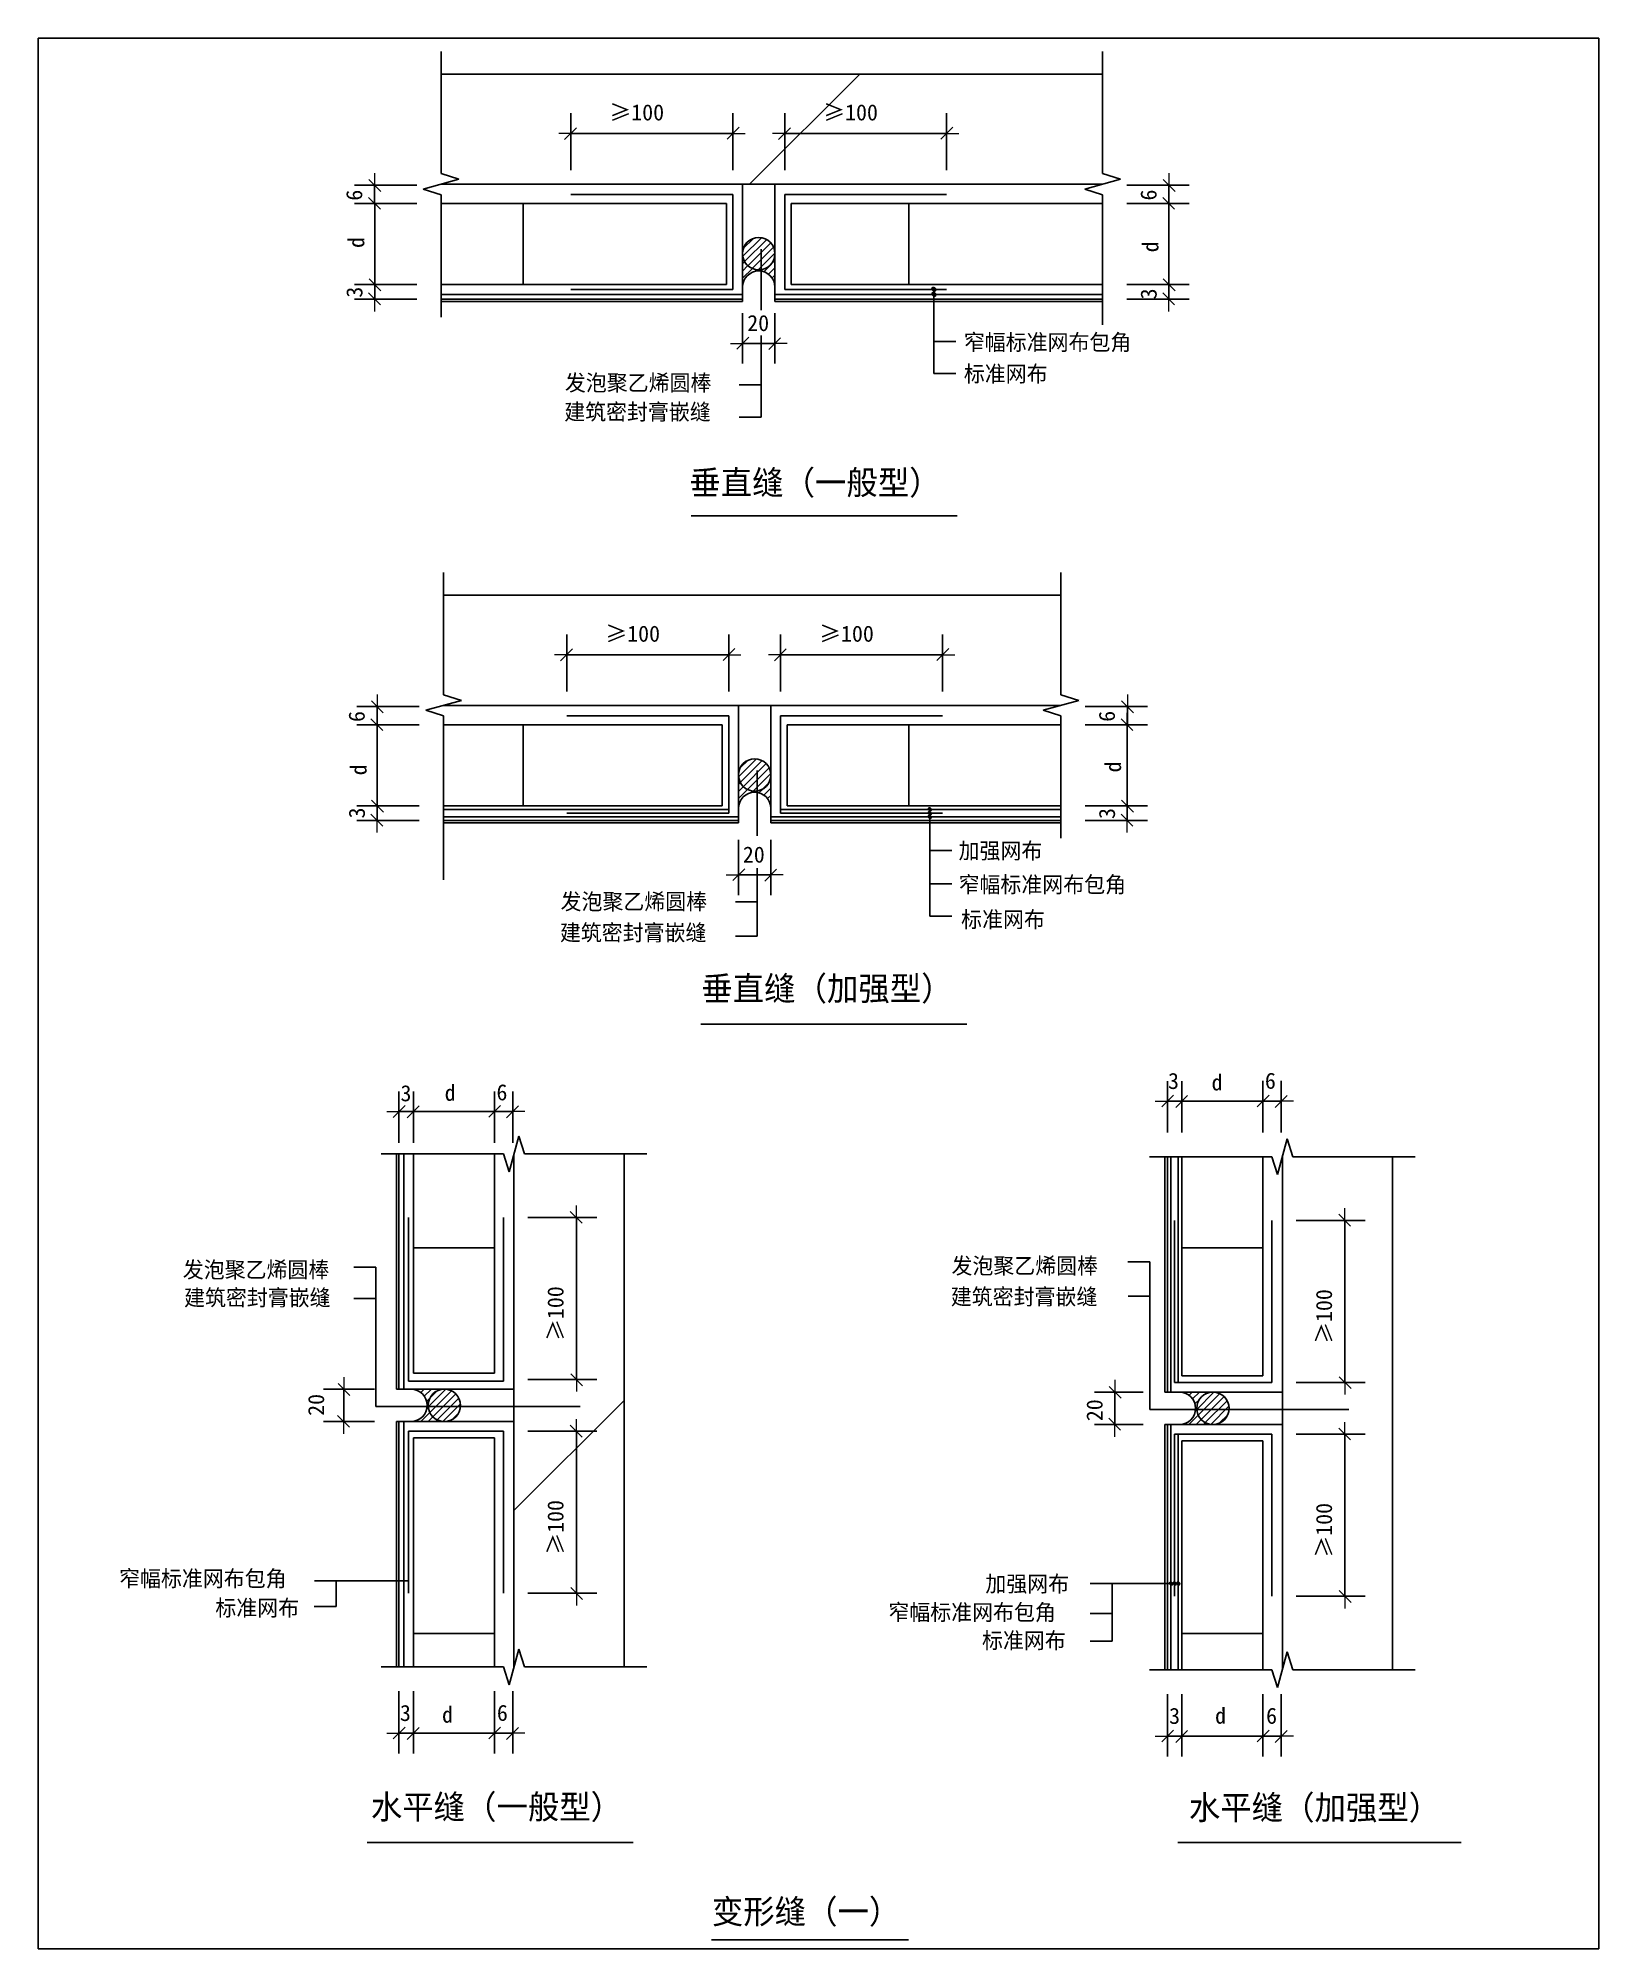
# Model space of a CAD drawing. Header units: metres. Extents: x 29537 to 54732, y -5087 to 25764.
import ezdxf

# ---------------------------------------------------------------- set-up
doc = ezdxf.new("R2010")
doc.units = ezdxf.units.M
for name, color, linetype in [('OTHER', 7, 'Continuous'), ('PUB_DIM', 3, 'Continuous'), ('PUB_TEXT', 7, 'Continuous')]:
    doc.layers.add(name, color=color, linetype=linetype)

# ---------------------------------------------------------------- blocks, each defined once
blk = doc.blocks.new('_DIMX')
at = {"lineweight": 15}
blk.add_line((-150, 0), (150, 0), dxfattribs=at)
blk.add_lwpolyline([(-70, -70), (76.42, 76.09)], dxfattribs=at)

msp = doc.modelspace()

# ---------------------------------------------------------------- hatches: boundary and pattern name
h = msp.add_hatch()
h.set_pattern_fill('ANSI31', scale=3923)
h.paths.add_polyline_path([(46721.49, 23407.07), (47009.14, 23485.52), (46721.49, 23577.05), (46721.49, 25185.96), (36042.37, 25185.96), (36042.37, 23577.05), (36330.02, 23485.52), (36042.37, 23407.07)])
h = msp.add_hatch()
h.set_pattern_fill('AR-SAND', scale=326.9)
h.paths.add_polyline_path([(36039.99, 23406.42), (35754.71, 23328.62), (36042.37, 23237.09), (36042.37, 23092.62), (40647.05, 23092.62), (40647.05, 21785.08), (36042.37, 21785.08), (36042.37, 21628.18), (40908.55, 21628.18), (40908.55, 22491.15), (40908.55, 23406.42)])
h.paths.add_polyline_path([(36042.37, 21628.18), (36042.37, 21549.73), (40908.55, 21549.73), (40908.55, 21628.18)])
h = msp.add_hatch()
h.set_pattern_fill('AR-SAND', scale=326.9)
h.paths.add_polyline_path([(41431.57, 23406.42), (41431.57, 22491.15), (41431.57, 21628.18), (46721.49, 21628.18), (46721.49, 21785.08), (41693.07, 21785.08), (41693.07, 23092.62), (46721.49, 23092.62), (46721.49, 23237.09), (46433.83, 23328.62), (46719.11, 23406.42)])
h.paths.add_polyline_path([(46721.49, 21549.73), (46721.49, 21628.18), (43997.71, 21628.18), (43997.71, 21549.73)])
h.paths.add_polyline_path([(41431.57, 21628.18), (41431.57, 21549.73), (43997.71, 21549.73), (43997.71, 21628.18)])
h = msp.add_hatch()
h.set_pattern_fill('NET', scale=1961.3)
h.paths.add_polyline_path([(46721.49, 23092.62), (41693.07, 23092.62), (41693.07, 21785.08), (46721.49, 21785.08)])
h.paths.add_polyline_path([(40647.05, 23092.62), (36042.37, 23092.62), (36042.37, 21785.08), (40647.05, 21785.08)])
h = msp.add_hatch()
h.set_pattern_fill('ANSI31', scale=26.15)
h.paths.add_polyline_path([(40908.55, 22284.77, 1), (41431.57, 22284.77, 1)])
h = msp.add_hatch()
h.set_pattern_fill('ANSI31', scale=26.15)
h.paths.add_polyline_path([(40908.55, 22284.77, 1), (41431.57, 22284.77, 1)])
h = msp.add_hatch()
h.set_pattern_fill('ANSI31', scale=26.15)
h.paths.add_polyline_path([(40908.55, 22284.77), (40908.55, 21744.32, -1), (41431.57, 21744.32), (41431.57, 22284.77, -0.41), (41170.06, 22023.26, -0.41)])
h = msp.add_hatch()
h.set_pattern_fill('SOLID')
h.paths.add_polyline_path([(43997.71, 21677.01, -1), (43997.71, 21743.04, -1)])
h = msp.add_hatch()
h.set_pattern_fill('SOLID')
h.paths.add_polyline_path([(43997.71, 21595.16, -1), (43997.71, 21661.19, -1)])
h = msp.add_hatch()
h.set_pattern_fill('ANSI31', scale=3923)
h.paths.add_polyline_path([(46049.02, 14989.44), (46336.68, 15067.89), (46049.02, 15159.42), (46049.02, 16768.33), (36082.2, 16768.33), (36082.2, 15159.42), (36369.85, 15067.89), (36082.2, 14989.44)])
h = msp.add_hatch()
h.set_pattern_fill('AR-SAND', scale=326.9)
h.paths.add_polyline_path([(36079.82, 14988.79), (35794.54, 14910.99), (36082.2, 14819.46), (36082.2, 14674.99), (40581.35, 14674.99), (40581.35, 13367.45), (36082.2, 13367.45), (36082.2, 13190.94), (40842.86, 13190.94), (40842.86, 14988.79)])
h.paths.add_polyline_path([(36082.2, 13190.94), (36082.2, 13132.1), (40842.86, 13132.1), (40842.86, 13190.94)])
h.paths.add_polyline_path([(41365.87, 14988.79), (41365.87, 13190.94), (43932.02, 13190.94), (43932.02, 13249.78), (41522.91, 13249.78), (41522.91, 13308.61), (46049.02, 13308.61), (46049.02, 13367.45), (41627.38, 13367.45), (41627.38, 14674.99), (46049.02, 14674.99), (46049.02, 14819.46), (45761.37, 14910.99), (46046.65, 14988.79)])
h.paths.add_polyline_path([(43932.02, 13249.78), (43932.02, 13308.61), (41522.91, 13308.61), (41522.91, 13249.78)])
h.paths.add_polyline_path([(43932.02, 13308.61), (43932.02, 13190.94), (46049.02, 13190.94), (46049.02, 13308.61)])
h.paths.add_polyline_path([(43932.02, 13190.94), (43932.02, 13132.1), (46049.02, 13132.1), (46049.02, 13190.94)])
h.paths.add_polyline_path([(41365.87, 13190.94), (41365.87, 13132.1), (43932.02, 13132.1), (43932.02, 13190.94)])
h = msp.add_hatch()
h.set_pattern_fill('NET', scale=1961.3)
h.paths.add_polyline_path([(40581.35, 14674.99), (36082.2, 14674.99), (36082.2, 13367.45), (40581.35, 13367.45)])
h.paths.add_polyline_path([(46049.02, 14674.99), (41627.38, 14674.99), (41627.38, 13367.45), (46049.02, 13367.45)])
h = msp.add_hatch()
h.set_pattern_fill('ANSI31', scale=26.15)
h.paths.add_polyline_path([(40842.86, 13867.14, 1), (41365.87, 13867.14, 1)])
h = msp.add_hatch()
h.set_pattern_fill('ANSI31', scale=26.15)
h.paths.add_polyline_path([(40842.86, 13867.14, 1), (41365.87, 13867.14, 1)])
h = msp.add_hatch()
h.set_pattern_fill('ANSI31', scale=26.15)
h.paths.add_polyline_path([(40842.86, 13867.14), (40842.86, 13326.69, -1), (41365.87, 13326.69), (41365.87, 13867.14, -0.41), (41104.37, 13605.63, -0.41)])
h = msp.add_hatch()
h.set_pattern_fill('SOLID')
h.paths.add_polyline_path([(43932.02, 13223.36, -1), (43932.02, 13276.19, -1)])
h = msp.add_hatch()
h.set_pattern_fill('SOLID')
h.paths.add_polyline_path([(43932.02, 13285.6, -1), (43932.02, 13338.42, -1)])
h = msp.add_hatch()
h.set_pattern_fill('SOLID')
h.paths.add_polyline_path([(43932.02, 13164.52, -1), (43932.02, 13217.35, -1)])
h = msp.add_hatch()
h.set_pattern_fill('ANSI31', scale=3923)
h.paths.add_polyline_path([(38995.95, 7748.98), (37387.03, 7748.98), (37295.51, 8036.64), (37217.05, 7748.98), (37217.05, -534.73), (37295.51, -247.07), (37387.03, -534.73), (38995.95, -534.73)])
h = msp.add_hatch()
h.set_pattern_fill('AR-SAND', scale=326.9)
h.paths.add_polyline_path([(37216.41, 7746.61), (37138.6, 7461.33), (37047.08, 7748.98), (36902.6, 7748.98), (36902.6, 4210.11), (35595.07, 4210.11), (35595.07, 7748.98), (35438.66, 7748.98), (35438.66, 3948.6), (37216.41, 3948.6)])
h.paths.add_polyline_path([(35359.71, 3948.6), (35438.66, 3948.6), (35438.66, 7748.98), (35359.71, 7748.98)])
h.paths.add_polyline_path([(37216.41, 3425.59), (35438.66, 3425.59), (35438.66, -534.73), (35595.07, -534.73), (35595.07, 3164.08), (36902.6, 3164.08), (36902.6, -534.73), (37047.08, -534.73), (37138.6, -822.39), (37216.41, -537.11), (37216.41, -534.73)])
h.paths.add_polyline_path([(35359.71, 855.13), (35438.66, 855.13), (35438.66, 3425.59), (35359.71, 3425.59)])
h.paths.add_polyline_path([(35359.71, -534.73), (35438.66, -534.73), (35438.66, 855.13), (35359.71, 855.13)])
h = msp.add_hatch()
h.set_pattern_fill('NET', scale=1961)
h.paths.add_polyline_path([(35595.07, 4210.11), (36902.6, 4210.11), (36902.6, 7748.98), (35595.07, 7748.98)])
h.paths.add_polyline_path([(36902.6, 3164.08), (35595.07, 3164.08), (35595.07, -534.73), (36902.6, -534.73)])
h = msp.add_hatch()
h.set_pattern_fill('ANSI31', scale=3923)
h.paths.add_polyline_path([(51403.17, 7701.91), (49794.26, 7701.91), (49702.73, 7989.57), (49624.28, 7701.91), (49624.28, -581.8), (49702.73, -294.14), (49794.26, -581.8), (51403.17, -581.8)])
h = msp.add_hatch()
h.set_pattern_fill('AR-SAND', scale=326.9)
h.paths.add_polyline_path([(49623.63, 7699.54), (49545.83, 7414.26), (49454.3, 7701.91), (49309.82, 7701.91), (49309.82, 4163.04), (48002.29, 4163.04), (48002.29, 7701.91), (47825.39, 7701.91), (47825.39, 3901.53), (49623.63, 3901.53)])
h.paths.add_polyline_path([(47825.39, 7701.91), (47766.93, 7701.91), (47766.93, 3901.53), (47825.39, 3901.53)])
h.paths.add_polyline_path([(49623.63, 3378.52), (47825.39, 3378.52), (47825.39, 2992.08), (47884.23, 3004.62), (47884.23, 3221.48), (47943.07, 3221.48), (47943.07, 3017.17), (48002.29, 3029.79), (48002.29, 3117.01), (49309.82, 3117.01), (49309.82, -581.8), (49454.3, -581.8), (49545.83, -869.46), (49623.63, -584.18)])
h.paths.add_polyline_path([(47943.07, -581.8), (48002.29, -581.8), (48002.29, 3029.79), (47943.07, 3017.17)])
h.paths.add_polyline_path([(47884.23, 809.51), (47943.07, 809.51), (47943.07, 3017.17), (47884.23, 3004.62)])
h.paths.add_polyline_path([(47825.39, 809.51), (47884.23, 809.51), (47884.23, 3004.62), (47825.39, 2992.08)])
h.paths.add_polyline_path([(47825.39, 2992.08), (47766.93, 2979.61), (47766.93, 809.51), (47825.39, 809.51)])
h.paths.add_polyline_path([(47825.39, 3378.52), (47766.93, 3378.52), (47766.93, 2979.61), (47825.39, 2992.08)])
h.paths.add_polyline_path([(47825.39, -581.8), (47943.07, -581.8), (47943.07, 809.51), (47825.39, 809.51)])
h.paths.add_polyline_path([(47766.93, -581.8), (47825.39, -581.8), (47825.39, 809.51), (47766.93, 809.51)])
h = msp.add_hatch()
h.set_pattern_fill('NET', scale=1961.3)
h.paths.add_polyline_path([(49309.82, 7701.91), (48002.29, 7701.91), (48002.29, 4163.04), (49309.82, 4163.04)])
h.paths.add_polyline_path([(49309.82, 3117.01), (48500.18, 3117.01), (48002.29, 2948.5), (48002.29, -581.8), (49309.82, -581.8)])
h = msp.add_hatch()
h.set_pattern_fill('ANSI31', scale=26.15)
h.paths.add_polyline_path([(36094.75, 3425.59), (35554.3, 3425.59, 1), (35554.3, 3948.6), (36094.75, 3948.6, 0.41), (35833.25, 3687.1, 0.41)])
h = msp.add_hatch()
h.set_pattern_fill('ANSI31', scale=26.15)
h.paths.add_polyline_path([(35833.25, 3687.1, 1), (36356.26, 3687.1, 1)])
h = msp.add_hatch()
h.set_pattern_fill('ANSI31', scale=26.15)
h.paths.add_polyline_path([(36356.26, 3687.1, 1), (35833.25, 3687.1, 1)])
h = msp.add_hatch()
h.set_pattern_fill('ANSI31', scale=26.15)
h.paths.add_polyline_path([(48501.97, 3378.52), (47961.52, 3378.52, 1), (47961.52, 3901.53), (48501.97, 3901.53, 0.41), (48240.47, 3640.03, 0.41)])
h = msp.add_hatch()
h.set_pattern_fill('ANSI31', scale=26.15)
h.paths.add_polyline_path([(48763.48, 3640.03, 1), (48240.47, 3640.03, 1)])
h = msp.add_hatch()
h.set_pattern_fill('ANSI31', scale=26.15)
h.paths.add_polyline_path([(48240.47, 3640.03, 1), (48763.48, 3640.03, 1)])
h = msp.add_hatch()
h.set_pattern_fill('SOLID')
h.paths.add_polyline_path([(47825.39, 783.1, -1), (47825.39, 835.92, -1)])
h = msp.add_hatch()
h.set_pattern_fill('SOLID')
h.paths.add_polyline_path([(47884.23, 783.1, -1), (47884.23, 835.92, -1)])
h = msp.add_hatch()
h.set_pattern_fill('SOLID')
h.paths.add_polyline_path([(47943.07, 783.1, -1), (47943.07, 835.92, -1)])

# ---------------------------------------------------------------- linework, layer by layer
for p, q in [((46721.49, 25185.96), (36042.37, 25185.96)), ((38136.45, 23630.86), (38136.45, 24554.08)), ((40751.51, 23630.86), (40751.51, 24554.08)), ((41588.61, 23630.86), (41588.61, 24554.08)), ((44203.67, 23630.86), (44203.67, 24554.08)), ((38137.76, 24227.19), (40750.21, 24227.19)), ((41589.92, 24227.19), (44202.37, 24227.19)), ((36042.37, 23407.07), (46719.11, 23406.42)), ((46721.49, 23406.42), (36042.37, 23406.42)), ((40751.51, 23238.6), (38136.45, 23238.6)), ((40751.51, 21706.63), (40751.51, 23238.6)), ((40908.55, 22491.15), (40908.55, 23406.42)), ((41431.57, 22491.15), (41431.57, 23406.42)), ((41588.61, 23238.6), (44203.67, 23238.6)), ((41588.61, 21706.63), (41588.61, 23238.6)), ((40647.05, 23092.62), (36042.37, 23092.62)), ((40647.05, 21785.08), (40647.05, 23092.62)), ((41693.07, 23092.62), (46719.85, 23092.62)), ((41693.07, 21785.08), (41693.07, 23092.62)), ((46721.49, 23092.62), (41693.07, 23092.62)), ((41693.07, 23092.62), (41693.07, 21785.08)), ((40908.55, 21510.5), (40908.55, 22491.15)), ((41211.62, 22358.65), (41211.62, 21373.98)), ((41431.57, 21510.5), (41431.57, 22491.15)), ((40647.05, 21785.08), (36042.37, 21785.08)), ((40908.55, 21628.18), (36042.37, 21628.18)), ((40751.51, 21706.63), (38136.45, 21706.63)), ((41431.57, 21628.18), (46719.85, 21628.18)), ((41588.61, 21706.63), (44203.67, 21706.63)), ((41693.07, 21785.08), (46719.85, 21785.08)), ((41693.07, 21785.08), (46721.49, 21785.08)), ((43997.71, 21710.03), (43997.71, 20348.18)), ((40908.55, 21549.73), (36042.37, 21549.73)), ((40908.55, 21510.5), (36042.37, 21510.5)), ((41431.57, 21549.73), (46719.85, 21549.73)), ((41431.57, 21510.5), (46719.85, 21510.5)), ((41211.62, 20962.11), (41211.62, 19646.36)), ((43997.71, 20867.04), (44353.78, 20867.04)), ((41211.62, 20169.26), (40854.99, 20169.26)), ((43997.71, 20348.18), (44353.78, 20348.18)), ((41211.62, 19646.36), (40851.6, 19646.36)), ((40080.03, 18050.21), (44375.64, 18050.21)), ((46049.02, 16768.33), (36082.2, 16768.33)), ((46049.02, 14988.79), (36082.2, 14988.79)), ((36082.2, 14988.79), (46049.02, 14988.79)), ((40685.82, 14820.97), (38070.75, 14820.97)), ((40685.82, 13249.78), (40685.82, 14820.97)), ((40842.86, 13092.87), (40842.86, 14988.79)), ((41365.87, 13092.87), (41365.87, 14988.79)), ((41522.91, 14820.97), (44137.98, 14820.97)), ((41522.91, 13249.78), (41522.91, 14820.97)), ((40581.35, 14674.99), (36082.2, 14674.99)), ((40581.35, 13367.45), (40581.35, 14674.99)), ((41627.38, 14674.99), (46047.39, 14674.99)), ((41627.38, 13367.45), (41627.38, 14674.99)), ((41145.93, 13941.02), (41145.93, 12882.64)), ((40581.35, 13367.45), (36082.2, 13367.45)), ((40685.82, 13308.61), (36082.2, 13308.61)), ((41522.91, 13308.61), (46049.02, 13308.61)), ((41627.38, 13367.45), (46047.39, 13367.45)), ((43932.02, 13312.01), (43932.02, 11586.86)), ((40842.86, 13190.94), (36082.2, 13190.94)), ((40842.86, 13132.1), (36082.2, 13132.1)), ((40842.86, 13092.87), (36082.2, 13092.87)), ((40685.82, 13249.78), (38070.75, 13249.78)), ((41365.87, 13190.94), (46049.02, 13190.94)), ((41365.87, 13132.1), (46049.02, 13132.1)), ((41365.87, 13092.87), (46049.02, 13092.87)), ((41522.91, 13249.78), (44137.98, 13249.78)), ((41145.93, 12363.69), (41145.93, 11263.21)), ((43932.02, 12646.62), (44285.24, 12646.62)), ((43932.02, 12110.36), (44285.24, 12110.36)), ((41145.93, 11817.82), (40792.18, 11817.82)), ((43932.02, 11586.86), (44285.24, 11586.86)), ((41145.93, 11263.21), (40792.74, 11263.21)), ((40234.48, 9842.18), (44530.08, 9842.18)), ((35320.49, 3948.6), (35320.49, 7747.35)), ((35359.71, 3948.6), (35359.71, 7747.35)), ((35438.66, 3948.6), (35438.66, 7748.98)), ((35595.07, 4210.11), (35595.07, 7747.35)), ((36902.6, 4210.11), (36902.6, 7747.35)), ((37216.41, 7748.98), (37216.41, -534.73)), ((37217.05, 7748.98), (37216.41, -534.73)), ((37217.05, 7748.98), (37217.05, -534.73)), ((38995.95, 7748.98), (38995.95, -534.73)), ((47727.71, 3901.53), (47727.71, 7700.28)), ((47766.93, 3901.53), (47766.93, 7700.28)), ((47825.39, 3901.53), (47825.39, 7701.91)), ((47943.07, 4058.57), (47943.07, 7701.91)), ((48002.29, 4163.04), (48002.29, 7700.28)), ((49309.82, 4163.04), (49309.82, 7700.28)), ((49623.63, 7701.91), (49623.63, -581.8)), ((49623.63, 7701.91), (49623.63, -581.8)), ((49624.28, 7701.91), (49624.28, -581.8)), ((51403.17, 7701.91), (51403.17, -581.8)), ((35516.9, 4078.21), (35516.9, 6720.71)), ((37048.59, 4078.21), (37048.59, 6720.71)), ((47884.23, 4058.57), (47884.23, 6673.64)), ((49455.81, 4058.57), (49455.81, 6673.64)), ((34986.02, 5916.64), (34630.94, 5916.64)), ((34986.02, 5916.64), (34986.02, 3669.95)), ((47483.05, 6004.55), (47130.09, 6004.55)), ((47483.05, 6004.55), (47483.05, 3622.88)), ((34986.02, 5413.02), (34632.98, 5413.02)), ((47483.05, 5450.94), (47132.72, 5450.94)), ((35516.9, 4078.21), (37048.59, 4078.21)), ((35595.07, 4210.11), (36902.6, 4210.11)), ((47884.23, 4058.57), (49455.81, 4058.57)), ((48002.29, 4163.04), (49309.82, 4163.04)), ((35320.49, 3948.6), (37216.41, 3948.6)), ((47727.71, 3901.53), (49623.63, 3901.53)), ((38289.07, 3669.95), (34986.02, 3669.95)), ((35320.49, 3425.59), (35320.49, -534.73)), ((35320.49, 3425.59), (37216.41, 3425.59)), ((35359.71, 3425.59), (35359.71, -534.73)), ((35438.66, 3425.59), (35438.66, -534.73)), ((50696.29, 3622.88), (47483.05, 3622.88)), ((35516.9, 3268.55), (37048.59, 3268.55)), ((35516.9, 3268.55), (35516.9, 653.48)), ((35595.07, 3164.08), (35595.07, -534.73)), ((35595.07, 3164.08), (36902.6, 3164.08)), ((36902.6, 3164.08), (36902.6, -534.73)), ((37048.59, 3268.55), (37048.59, 653.48)), ((47727.71, 3378.52), (49623.63, 3378.52)), ((47727.71, 3378.52), (47727.71, -581.8)), ((47766.93, 3378.52), (47766.93, -581.8)), ((47825.39, 3378.52), (47825.39, -581.8)), ((47884.23, 3221.48), (49455.81, 3221.48)), ((47884.23, 3221.48), (47884.23, 606.41)), ((47943.07, 3221.48), (47943.07, -581.8)), ((48002.29, 3117.01), (49309.82, 3117.01)), ((48002.29, 3117.01), (48002.29, -581.8)), ((49309.82, 3117.01), (49309.82, -581.8)), ((49455.81, 3221.48), (49455.81, 606.41)), ((35516.9, 855.13), (33998.5, 855.13)), ((34348.84, 437.93), (34348.84, 855.13)), ((46875.68, 809.51), (46519.61, 809.51)), ((46875.68, 809.51), (46875.68, -118.58)), ((47943.07, 809.51), (46875.68, 809.51)), ((34348.84, 437.93), (33992.77, 437.93)), ((46875.68, 325.15), (46519.61, 325.15)), ((46875.68, -118.58), (46519.61, -118.58)), ((34848.24, -3373.17), (39143.84, -3373.17)), ((52510.32, -3373.17), (47934.73, -3373.17)), ((40406.62, -4940.3), (43588.66, -4940.3))]:
    msp.add_line(p, q)
msp.add_lwpolyline([(29537.32, 25763.96), (54731.91, 25763.96), (54731.91, -5087.31), (29537.32, -5087.31)], close=True)
for points in [[(46721.49, 23407.07), (36042.37, 23407.07)], [(46049.02, 14989.44), (36082.2, 14989.44)]]:
    msp.add_lwpolyline(points)
for centre in [(41170.06, 22284.77), (41104.37, 13867.14), (36094.75, 3687.1), (48501.97, 3640.03)]:
    msp.add_circle(centre, 261.51)
for centre, start, end in [((41170.06, 21744.32), 0, 180), ((41104.37, 13326.69), 0, 180), ((35554.3, 3687.1), 270, 90), ((47961.52, 3640.03), 270, 90)]:
    msp.add_arc(centre, 261.51, start, end)
at = {"layer": 'OTHER'}
for p, q in [((36042.37, 23577.05), (36042.37, 25552.07)), ((46721.49, 23577.05), (46721.49, 25552.07)), ((35754.71, 23328.62), (36330.02, 23485.52)), ((36330.02, 23485.52), (36042.37, 23577.05)), ((46433.83, 23328.62), (47009.14, 23485.52)), ((47009.14, 23485.52), (46721.49, 23577.05)), ((36042.37, 23237.09), (35754.71, 23328.62)), ((36042.37, 21262.07), (36042.37, 23237.09)), ((46721.49, 23237.09), (46433.83, 23328.62)), ((46721.49, 21135.2), (46721.49, 23237.09)), ((36082.2, 15159.42), (36082.2, 17134.44)), ((46049.02, 15159.42), (46049.02, 17134.44)), ((36369.85, 15067.89), (36082.2, 15159.42)), ((46336.68, 15067.89), (46049.02, 15159.42)), ((35794.54, 14910.99), (36369.85, 15067.89)), ((36082.2, 14819.46), (35794.54, 14910.99)), ((36082.2, 12175.35), (36082.2, 14819.46)), ((45761.37, 14910.99), (46336.68, 15067.89)), ((46049.02, 14819.46), (45761.37, 14910.99)), ((46049.02, 12844.44), (46049.02, 14819.46)), ((37138.6, 7461.33), (37295.51, 8036.64)), ((37295.51, 8036.64), (37387.03, 7748.98)), ((35072.05, 7748.98), (37047.08, 7748.98)), ((37047.08, 7748.98), (37138.6, 7461.33)), ((37387.03, 7748.98), (39362.06, 7748.98)), ((49545.83, 7414.26), (49702.73, 7989.57)), ((49702.73, 7989.57), (49794.26, 7701.91)), ((47479.28, 7701.91), (49454.3, 7701.91)), ((49454.3, 7701.91), (49545.83, 7414.26)), ((49794.26, 7701.91), (51769.28, 7701.91)), ((37138.6, -822.39), (37295.51, -247.07)), ((37295.51, -247.07), (37387.03, -534.73)), ((49545.83, -869.46), (49702.73, -294.14)), ((49702.73, -294.14), (49794.26, -581.8)), ((35072.05, -534.73), (37047.08, -534.73)), ((37047.08, -534.73), (37138.6, -822.39)), ((37387.03, -534.73), (39362.06, -534.73)), ((47479.28, -581.8), (49454.3, -581.8)), ((49454.3, -581.8), (49545.83, -869.46)), ((49794.26, -581.8), (51769.28, -581.8))]:
    msp.add_line(p, q, dxfattribs=at)
at = {"layer": 'PUB_DIM'}
for p, q in [((35650.11, 23389.52), (34642.21, 23389.52)), ((34969.1, 23390.82), (34969.1, 23392.13)), ((34969.1, 23092.62), (34969.1, 23389.52)), ((47112.11, 23389.52), (48120.01, 23389.52)), ((47793.12, 23390.82), (47793.12, 23392.13)), ((47793.12, 23092.62), (47793.12, 23389.52)), ((35648.47, 23092.62), (34642.21, 23092.62)), ((35649.29, 23092.62), (34642.76, 23092.62)), ((34969.1, 23091.31), (34969.1, 23090)), ((34969.64, 21786.39), (34969.64, 23091.31)), ((47112.93, 23092.62), (48119.46, 23092.62)), ((47113.75, 23092.62), (48120.01, 23092.62)), ((47792.58, 21786.39), (47792.58, 23091.31)), ((47793.12, 23091.31), (47793.12, 23090)), ((35649.29, 21785.08), (34642.76, 21785.08)), ((35648.47, 21785.08), (34642.76, 21785.08)), ((34969.64, 21786.39), (34969.64, 21787.7)), ((34969.64, 21549.73), (34969.64, 21785.08)), ((47112.93, 21785.08), (48119.46, 21785.08)), ((47113.75, 21785.08), (48119.46, 21785.08)), ((47792.58, 21786.39), (47792.58, 21787.7)), ((47792.58, 21549.73), (47792.58, 21785.08)), ((35648.47, 21549.73), (34642.76, 21549.73)), ((34969.64, 21548.42), (34969.64, 21547.11)), ((40908.55, 21322.51), (40908.55, 20509.15)), ((41431.57, 21322.51), (41431.57, 20509.15)), ((47113.75, 21549.73), (48119.46, 21549.73)), ((47792.58, 21548.42), (47792.58, 21547.11)), ((40907.25, 20836.03), (40905.94, 20836.03)), ((40908.55, 20836.03), (41431.57, 20836.03)), ((41432.87, 20836.03), (41434.18, 20836.03)), ((38070.75, 15213.23), (38070.75, 16136.45)), ((40685.82, 15213.23), (40685.82, 16136.45)), ((41522.91, 15213.23), (41522.91, 16136.45)), ((44137.98, 15213.23), (44137.98, 16136.45)), ((38072.06, 15809.57), (40684.51, 15809.57)), ((41524.22, 15809.57), (44136.67, 15809.57)), ((35689.94, 14971.89), (34682.04, 14971.89)), ((35008.93, 14973.19), (35008.93, 14974.5)), ((35008.93, 14674.99), (35008.93, 14971.89)), ((46439.65, 14971.89), (47447.54, 14971.89)), ((47120.66, 14973.19), (47120.66, 14974.5)), ((47120.66, 14674.99), (47120.66, 14971.89)), ((35688.3, 14674.99), (34682.04, 14674.99)), ((35689.12, 14674.99), (34682.59, 14674.99)), ((35008.93, 14673.68), (35008.93, 14672.37)), ((35009.47, 13368.76), (35009.47, 14673.68)), ((46440.47, 14674.99), (47447, 14674.99)), ((46441.28, 14674.99), (47447.54, 14674.99)), ((47120.11, 13368.76), (47120.11, 14673.68)), ((47120.66, 14673.68), (47120.66, 14672.37)), ((35689.12, 13367.45), (34682.59, 13367.45)), ((35688.3, 13367.45), (34682.59, 13367.45)), ((35009.47, 13368.76), (35009.47, 13370.07)), ((35009.47, 13132.1), (35009.47, 13367.45)), ((46440.47, 13367.45), (47447, 13367.45)), ((46441.28, 13367.45), (47447, 13367.45)), ((47120.11, 13368.76), (47120.11, 13370.07)), ((47120.11, 13132.1), (47120.11, 13367.45)), ((35688.3, 13132.1), (34682.59, 13132.1)), ((35009.47, 13130.79), (35009.47, 13129.48)), ((46441.28, 13132.1), (47447, 13132.1)), ((47120.11, 13130.79), (47120.11, 13129.48)), ((40842.86, 12818.29), (40842.86, 11926.48)), ((41365.87, 12818.29), (41365.87, 11926.48)), ((40841.55, 12253.36), (40840.24, 12253.36)), ((40842.86, 12253.36), (41365.87, 12253.36)), ((41367.18, 12253.36), (41368.49, 12253.36)), ((35359.71, 7926.42), (35359.71, 8757.26)), ((35595.07, 7925.61), (35595.07, 8757.26)), ((35595.07, 7926.42), (35595.07, 8757.26)), ((36902.6, 7926.42), (36902.6, 8757.81)), ((36902.6, 7925.61), (36902.6, 8757.26)), ((37199.5, 7924.79), (37199.5, 8757.81)), ((47766.93, 8094.17), (47766.93, 8925.01)), ((48002.29, 8093.36), (48002.29, 8925.01)), ((48002.29, 8094.17), (48002.29, 8925.01)), ((49309.82, 8094.17), (49309.82, 8925.56)), ((49309.82, 8093.36), (49309.82, 8925.01)), ((49606.72, 8092.54), (49606.72, 8925.56)), ((35358.4, 8430.38), (35357.1, 8430.38)), ((35359.71, 8430.38), (35595.07, 8430.38)), ((35596.37, 8430.38), (36901.29, 8430.38)), ((35596.37, 8430.38), (35597.68, 8430.38)), ((36901.29, 8430.93), (36899.98, 8430.93)), ((36902.6, 8430.93), (37199.5, 8430.93)), ((37200.81, 8430.93), (37202.11, 8430.93)), ((47765.63, 8598.13), (47764.32, 8598.13)), ((47766.93, 8598.13), (48002.29, 8598.13)), ((48003.6, 8598.13), (49308.51, 8598.13)), ((48003.6, 8598.13), (48004.9, 8598.13)), ((49308.51, 8598.68), (49307.21, 8598.68)), ((49309.82, 8598.68), (49606.72, 8598.68)), ((49608.03, 8598.68), (49609.34, 8598.68)), ((37440.85, 6720.71), (38554, 6720.71)), ((38227.12, 4106.95), (38227.12, 6719.4)), ((49848.07, 6673.64), (50961.22, 6673.64)), ((50634.34, 4059.88), (50634.34, 6672.33)), ((37440.85, 4105.64), (38554, 4105.64)), ((49848.07, 4058.57), (50961.22, 4058.57)), ((34967.45, 3948.6), (34143.25, 3948.6)), ((34470.13, 3949.91), (34470.13, 3951.22)), ((34470.13, 3425.59), (34470.13, 3948.6)), ((47374.67, 3901.53), (46592.31, 3901.53)), ((46919.2, 3902.84), (46919.2, 3904.15)), ((46919.2, 3378.52), (46919.2, 3901.53)), ((34967.45, 3425.59), (34143.25, 3425.59)), ((34470.13, 3424.28), (34470.13, 3422.97)), ((37440.85, 3268.55), (38554, 3268.55)), ((38227.12, 654.79), (38227.12, 3267.24)), ((47374.67, 3378.52), (46592.31, 3378.52)), ((46919.2, 3377.21), (46919.2, 3375.9)), ((49848.07, 3221.48), (50961.22, 3221.48)), ((50634.34, 607.72), (50634.34, 3220.17)), ((37440.85, 653.48), (38554, 653.48)), ((49848.07, 606.41), (50961.22, 606.41)), ((35359.71, -928.63), (35359.71, -1934.34)), ((35595.07, -927.81), (35595.07, -1934.34)), ((35595.07, -928.63), (35595.07, -1934.34)), ((36902.6, -927.81), (36902.6, -1934.34)), ((36902.6, -928.63), (36902.6, -1934.88)), ((37199.5, -926.99), (37199.5, -1934.88)), ((47766.93, -975.69), (47766.93, -1981.41)), ((48002.29, -974.88), (48002.29, -1981.41)), ((48002.29, -975.69), (48002.29, -1981.41)), ((49309.82, -974.88), (49309.82, -1981.41)), ((49309.82, -975.69), (49309.82, -1981.95)), ((49606.72, -974.06), (49606.72, -1981.95)), ((35358.4, -1607.46), (35357.1, -1607.46)), ((35359.71, -1607.46), (35595.07, -1607.46)), ((35596.37, -1607.46), (36901.29, -1607.46)), ((35596.37, -1607.46), (35597.68, -1607.46)), ((36901.29, -1608), (36899.98, -1608)), ((36902.6, -1608), (37199.5, -1608)), ((37200.81, -1608), (37202.11, -1608)), ((47765.63, -1654.53), (47764.32, -1654.53)), ((47766.93, -1654.53), (48002.29, -1654.53)), ((48003.6, -1654.53), (49308.51, -1654.53)), ((48003.6, -1654.53), (48004.9, -1654.53)), ((49308.51, -1655.07), (49307.21, -1655.07)), ((49309.82, -1655.07), (49606.72, -1655.07)), ((49608.03, -1655.07), (49609.34, -1655.07))]:
    msp.add_line(p, q, dxfattribs=at)

# ---------------------------------------------------------------- block references
at = {"xscale": 1.31, "yscale": 1.31, "zscale": 1.31, "rotation": 180}
for p in [(38136.45, 24227.19), (41588.61, 24227.19)]:
    msp.add_blockref('_DIMX', p, dxfattribs=at)
at = {"xscale": 1.31, "yscale": 1.31, "zscale": 1.31}
for p in [(40751.51, 24227.19), (44203.67, 24227.19)]:
    msp.add_blockref('_DIMX', p, dxfattribs=at)
at = {"layer": 'PUB_DIM', "xscale": 1.31, "yscale": 1.31, "zscale": 1.31}
for p, rotation in [((34969.1, 23389.52), 270), ((47793.12, 23389.52), 270), ((34969.64, 23092.62), 90), ((47792.58, 23092.62), 90), ((34969.64, 21785.08), 270), ((47792.58, 21785.08), 270), ((34969.64, 21549.73), 90), ((47792.58, 21549.73), 90), ((41431.57, 20836.03), 180), ((38070.75, 15809.57), 180), ((41522.91, 15809.57), 180), ((35008.93, 14971.89), 270), ((47120.66, 14971.89), 270), ((35009.47, 14674.99), 90), ((47120.11, 14674.99), 90), ((35009.47, 13132.1), 90), ((35009.47, 13367.45), 270), ((47120.11, 13132.1), 90), ((47120.11, 13367.45), 270), ((41365.87, 12253.36), 180), ((48002.29, 8598.13), 180), ((49606.72, 8598.68), 180), ((35595.07, 8430.38), 180), ((37199.5, 8430.93), 180), ((38227.12, 6720.71), 90), ((50634.34, 6673.64), 90), ((34470.13, 3948.6), 270), ((38227.12, 4105.64), 270), ((46919.2, 3901.53), 270), ((50634.34, 4058.57), 270), ((34470.13, 3425.59), 90), ((38227.12, 3268.55), 90), ((46919.2, 3378.52), 90), ((50634.34, 3221.48), 90), ((38227.12, 653.48), 270), ((50634.34, 606.41), 270), ((35595.07, -1607.46), 180), ((37199.5, -1608), 180), ((48002.29, -1654.53), 180), ((49606.72, -1655.07), 180)]:
    msp.add_blockref('_DIMX', p, dxfattribs=dict(at, rotation=rotation))
for p in [(40908.55, 20836.03), (40685.82, 15809.57), (44137.98, 15809.57), (40842.86, 12253.36), (47766.93, 8598.13), (49309.82, 8598.13), (35359.71, 8430.38), (36902.6, 8430.93), (35359.71, -1607.46), (36902.6, -1607.46), (47766.93, -1654.53), (49309.82, -1654.53)]:
    msp.add_blockref('_DIMX', p, dxfattribs=at)

# ---------------------------------------------------------------- texts
for s, p in [('≥100', (38757.53, 24436.4)), ('≥100', (42209.69, 24436.4)), ('20', (40983.76, 21034.43)), ('≥100', (38691.83, 16018.77)), ('≥100', (42143.99, 16018.77)), ('20', (40913.08, 12451.76)), ('3', (47777.58, 8796.53)), ('d', (48480.46, 8773.33)), ('6', (49341.67, 8799.34)), ('3', (35385.84, 8598.15)), ('d', (36099.1, 8605.43)), ('6', (36935.26, 8613.33)), ('3', (35376.93, -1409.06)), ('d', (36056.68, -1435.74)), ('6', (36942.66, -1407.34)), ('3', (47794.87, -1456.13)), ('d', (48536.91, -1452.01)), ('6', (49360.59, -1454.41))]:
    msp.add_text(s, height=260).set_placement(p)
for s, p in [('6', (34768.43, 23140.33)), ('6', (47592.46, 23143.34)), ('d', (34801.37, 22376.61)), ('d', (47622.27, 22306.16)), ('3', (34771.25, 21574.31)), ('3', (47594.18, 21546.58)), ('6', (34808.26, 14721.81)), ('6', (46919.99, 14725.74)), ('d', (34837.98, 13861.08)), ('d', (47019.15, 13908.08)), ('3', (34811.07, 13164.79)), ('3', (46921.72, 13156.12)), ('≥100', (38017.91, 4726.72)), ('≥100', (50425.13, 4679.65)), ('20', (34153.43, 3518.35)), ('20', (46720.8, 3432.37)), ('≥100', (38017.91, 1274.56)), ('≥100', (50425.13, 1227.49))]:
    msp.add_text(s, height=260, rotation=90).set_placement(p)
at = {"layer": 'PUB_TEXT'}
for s, height, p in [('窄幅标准网布包角', 260, (44481.14, 20724.38)), ('发泡聚乙烯圆棒', 260, (38040.38, 20070.17)), ('标准网布', 260, (44481.14, 20215.52)), ('建筑密封膏嵌缝', 260, (38029.57, 19600.04)), ('垂直缝（一般型）', 390, (40050.02, 18392.93)), ('加强网布', 260, (44395.97, 12513.93)), ('窄幅标准网布包角', 260, (44395.97, 11967.52)), ('发泡聚乙烯圆棒', 260, (37970.25, 11693.08)), ('建筑密封膏嵌缝', 260, (37959.44, 11191.23)), ('标准网布', 260, (44437.22, 11405.09)), ('垂直缝（加强型）', 390, (40242.94, 10224.88)), ('发泡聚乙烯圆棒', 260, (31871.38, 5748.56)), ('发泡聚乙烯圆棒', 260, (44281.52, 5812.05)), ('建筑密封膏嵌缝', 260, (31891.8, 5297.7)), ('建筑密封膏嵌缝', 260, (44270.71, 5312.57)), ('窄幅标准网布包角', 260, (30842.65, 761.08)), ('加强网布', 260, (44828.58, 676.83)), ('标准网布', 260, (32397.1, 287.77)), ('窄幅标准网布包角', 260, (43262.05, 216.43)), ('标准网布', 260, (44774.27, -238.05)), ('水平缝（一般型）', 390, (34907.69, -2991.41)), ('水平缝（加强型）', 390, (48114.42, -3001.13)), ('变形缝（一）', 390, (40413.54, -4681.79))]:
    msp.add_text(s, height=height, dxfattribs=at).set_placement(p)

doc.saveas('drawing.dxf')
